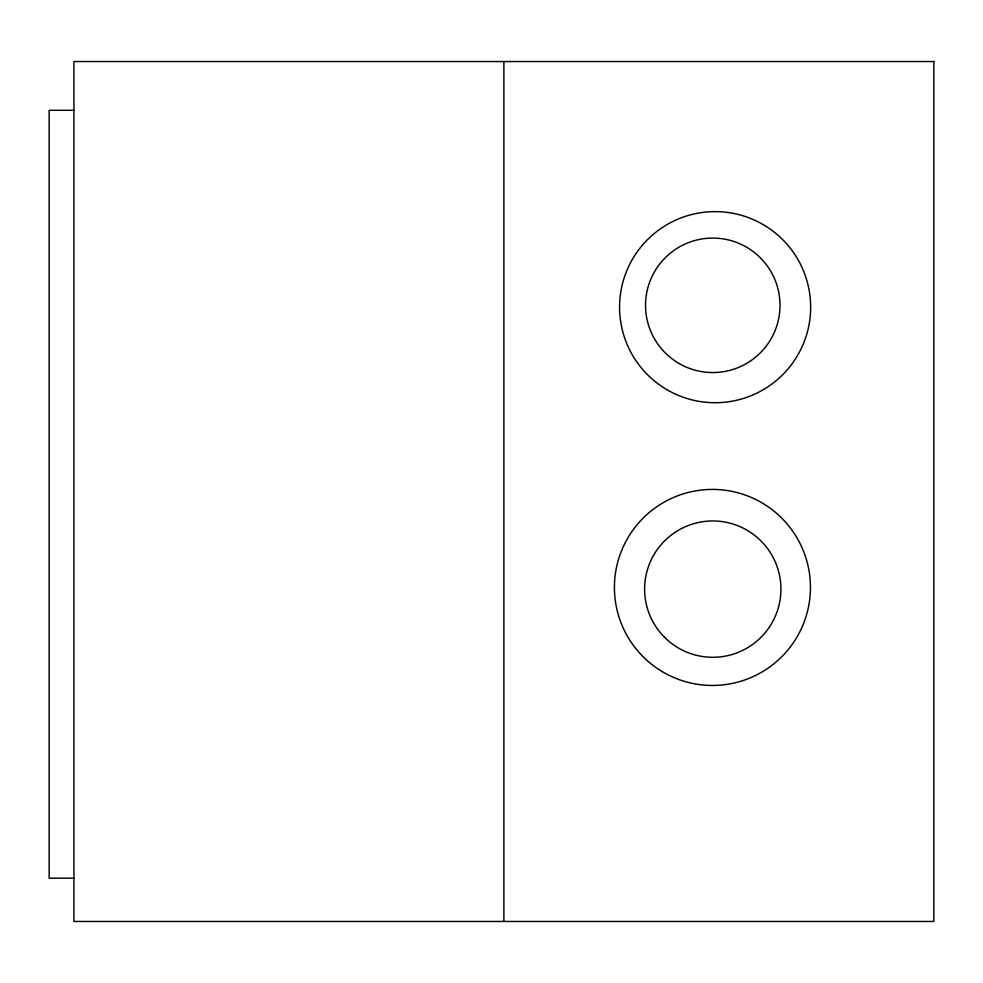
<?xml version="1.0" encoding="UTF-8"?>
<svg xmlns="http://www.w3.org/2000/svg" width="983" height="983" viewBox="0 0 983 983"><rect width="100%" height="100%" fill="white"/><g stroke="black" fill="none" stroke-linecap="round" stroke-linejoin="round"><path stroke-width="1.47" d="M73.922 110.28L49.15 110.28L49.15 878.2L73.922 878.2M503.886 61.536L503.886 921.464M933.85 61.536L73.922 61.536L73.922 921.464L933.85 921.464L933.85 61.536M667.334 389.919A95.548 95.548 0 0 0 810.656 307.175A95.548 95.548 0 0 0 667.334 224.431A95.548 95.548 0 0 0 667.334 389.919M679.155 363.55A67.237 67.237 0 0 0 780.01 305.32A67.237 67.237 0 0 0 679.155 247.089A67.237 67.237 0 0 0 679.155 363.55M662.1 671.536A98.005 98.005 0 0 0 810.434 588.977A98.005 98.005 0 0 0 664.766 501.797A98.005 98.005 0 0 0 662.1 671.536M664.569 637.328A68.159 68.159 0 0 0 778.61 606.769A68.159 68.159 0 0 0 695.128 523.288A68.159 68.159 0 0 0 664.569 637.328"/></g></svg>
